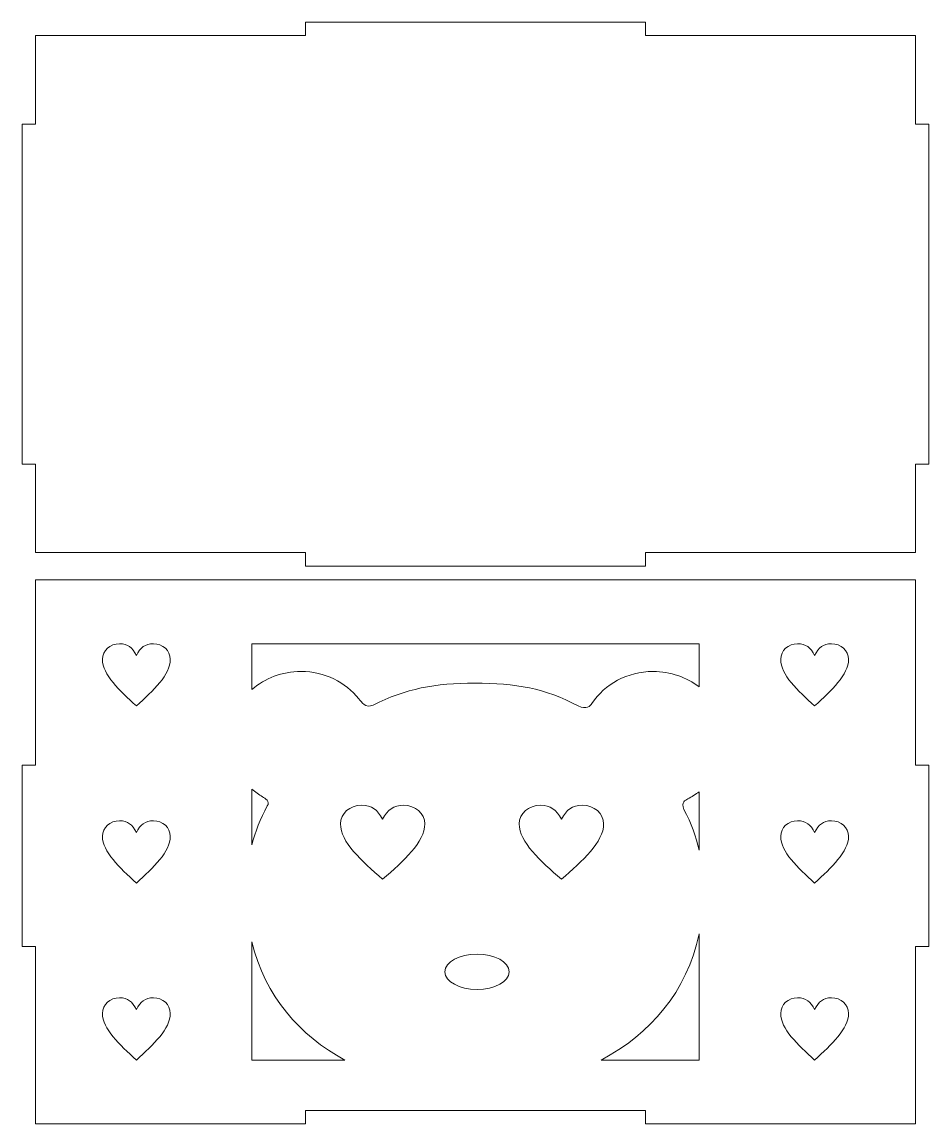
# Model space of a CAD drawing. Header units: millimetres. Extents: x -1476 to 1476, y -775 to 775.
# Drawn here: x -291.7 to -91.7, y -775.1 to -532.1 of the extents above; entities that cross this region are included whole.
import ezdxf

# ---------------------------------------------------------------- set-up
doc = ezdxf.new("R2010")
doc.units = ezdxf.units.MM
doc.header["$MEASUREMENT"] = 0
doc.layers.add('Camada 1', color=7, linetype='Continuous')

msp = doc.modelspace()

# ---------------------------------------------------------------- linework, layer by layer
at = {"layer": 'Camada 1', "color": 250, "lineweight": 20}
for points, knots in [([(-154.2485, -532.1064), (-154.2485, -532.1064), (-229.2485, -532.1064), (-229.2485, -532.1064), (-229.2485, -532.1064), (-229.2485, -532.1064), (-229.2485, -535.1064), (-229.2485, -535.1064), (-229.2485, -535.1064), (-229.2485, -535.1064), (-288.7485, -535.1064), (-288.7485, -535.1064), (-288.7485, -535.1064), (-288.7485, -535.1064), (-288.7485, -554.6064), (-288.7485, -554.6064), (-288.7485, -554.6064), (-288.7485, -554.6064), (-291.7485, -554.6064), (-291.7485, -554.6064), (-291.7485, -554.6064), (-291.7485, -554.6064), (-291.7485, -629.6064), (-291.7485, -629.6064), (-291.7485, -629.6064), (-291.7485, -629.6064), (-288.7485, -629.6064), (-288.7485, -629.6064), (-288.7485, -629.6064), (-288.7485, -629.6064), (-288.7485, -649.1064), (-288.7485, -649.1064), (-288.7485, -649.1064), (-288.7485, -649.1064), (-229.2485, -649.1064), (-229.2485, -649.1064), (-229.2485, -649.1064), (-229.2485, -649.1064), (-229.2485, -652.1064), (-229.2485, -652.1064), (-229.2485, -652.1064), (-229.2485, -652.1064), (-154.2485, -652.1064), (-154.2485, -652.1064), (-154.2485, -652.1064), (-154.2485, -652.1064), (-154.2485, -649.1064), (-154.2485, -649.1064), (-154.2485, -649.1064), (-154.2485, -649.1064), (-94.7485, -649.1064), (-94.7485, -649.1064), (-94.7485, -649.1064), (-94.7485, -649.1064), (-94.7485, -629.6064), (-94.7485, -629.6064), (-94.7485, -629.6064), (-94.7485, -629.6064), (-91.7485, -629.6064), (-91.7485, -629.6064), (-91.7485, -629.6064), (-91.7485, -629.6064), (-91.7485, -554.6064), (-91.7485, -554.6064), (-91.7485, -554.6064), (-91.7485, -554.6064), (-94.7485, -554.6064), (-94.7485, -554.6064), (-94.7485, -554.6064), (-94.7485, -554.6064), (-94.7485, -535.1064), (-94.7485, -535.1064), (-94.7485, -535.1064), (-94.7485, -535.1064), (-154.2485, -535.1064), (-154.2485, -535.1064), (-154.2485, -535.1064), (-154.2485, -535.1064), (-154.2485, -532.1064), (-154.2485, -532.1064)], [0, 0, 0, 0, 0.04761905, 0.04761905, 0.04761905, 0.04761905, 0.0952381, 0.0952381, 0.0952381, 0.0952381, 0.14285714, 0.14285714, 0.14285714, 0.14285714, 0.19047619, 0.19047619, 0.19047619, 0.19047619, 0.23809524, 0.23809524, 0.23809524, 0.23809524, 0.28571429, 0.28571429, 0.28571429, 0.28571429, 0.33333333, 0.33333333, 0.33333333, 0.33333333, 0.38095238, 0.38095238, 0.38095238, 0.38095238, 0.42857143, 0.42857143, 0.42857143, 0.42857143, 0.47619048, 0.47619048, 0.47619048, 0.47619048, 0.52380952, 0.52380952, 0.52380952, 0.52380952, 0.57142857, 0.57142857, 0.57142857, 0.57142857, 0.61904762, 0.61904762, 0.61904762, 0.61904762, 0.66666667, 0.66666667, 0.66666667, 0.66666667, 0.71428571, 0.71428571, 0.71428571, 0.71428571, 0.76190476, 0.76190476, 0.76190476, 0.76190476, 0.80952381, 0.80952381, 0.80952381, 0.80952381, 0.85714286, 0.85714286, 0.85714286, 0.85714286, 0.9047619, 0.9047619, 0.9047619, 0.9047619, 1, 1, 1, 1]), ([(-91.7486, -695.9992), (-91.7486, -695.9992), (-94.7485, -695.9993), (-94.7485, -695.9993), (-94.7485, -695.9993), (-94.7485, -695.9993), (-94.7485, -655.1064), (-94.7485, -655.1064), (-94.7485, -655.1064), (-94.7485, -655.1064), (-288.7486, -655.1064), (-288.7486, -655.1064), (-288.7486, -655.1064), (-288.7486, -655.1064), (-288.7487, -695.9992), (-288.7487, -695.9992), (-288.7487, -695.9992), (-288.7487, -695.9992), (-291.7487, -695.9993), (-291.7487, -695.9993), (-291.7487, -695.9993), (-291.7487, -695.9993), (-291.7486, -735.9993), (-291.7486, -735.9993), (-291.7486, -735.9993), (-291.7486, -735.9993), (-288.7486, -735.9993), (-288.7486, -735.9993), (-288.7486, -735.9993), (-288.7486, -735.9993), (-288.7486, -775.1065), (-288.7486, -775.1065), (-288.7486, -775.1065), (-288.7486, -775.1065), (-229.2486, -775.1065), (-229.2486, -775.1065), (-229.2486, -775.1065), (-229.2486, -775.1065), (-229.2486, -772.1065), (-229.2486, -772.1065), (-229.2486, -772.1065), (-229.2486, -772.1065), (-154.2486, -772.1065), (-154.2486, -772.1065), (-154.2486, -772.1065), (-154.2486, -772.1065), (-154.2486, -775.1065), (-154.2486, -775.1065), (-154.2486, -775.1065), (-154.2486, -775.1065), (-94.7485, -775.1065), (-94.7485, -775.1065), (-94.7485, -775.1065), (-94.7485, -775.1065), (-94.7485, -735.9993), (-94.7485, -735.9993), (-94.7485, -735.9993), (-94.7485, -735.9993), (-91.7485, -735.9993), (-91.7485, -735.9993), (-91.7485, -735.9993), (-91.7485, -735.9993), (-91.7486, -695.9992), (-91.7486, -695.9992)], [0, 0, 0, 0, 0.05882353, 0.05882353, 0.05882353, 0.05882353, 0.11764706, 0.11764706, 0.11764706, 0.11764706, 0.17647059, 0.17647059, 0.17647059, 0.17647059, 0.23529412, 0.23529412, 0.23529412, 0.23529412, 0.29411765, 0.29411765, 0.29411765, 0.29411765, 0.35294118, 0.35294118, 0.35294118, 0.35294118, 0.41176471, 0.41176471, 0.41176471, 0.41176471, 0.47058824, 0.47058824, 0.47058824, 0.47058824, 0.52941176, 0.52941176, 0.52941176, 0.52941176, 0.58823529, 0.58823529, 0.58823529, 0.58823529, 0.64705882, 0.64705882, 0.64705882, 0.64705882, 0.70588235, 0.70588235, 0.70588235, 0.70588235, 0.76470588, 0.76470588, 0.76470588, 0.76470588, 0.82352941, 0.82352941, 0.82352941, 0.82352941, 0.88235294, 0.88235294, 0.88235294, 0.88235294, 1, 1, 1, 1]), ([(-266.5307, -671.7802), (-265.5955, -670.0641), (-264.6602, -669.2064), (-262.7894, -669.2064), (-262.7894, -669.2064), (-260.7244, -669.2064), (-259.0486, -670.744), (-259.0486, -672.6381), (-259.0486, -672.6381), (-259.0486, -676.0701), (-262.7894, -679.502), (-266.5307, -682.9338), (-266.5307, -682.9338), (-270.2716, -679.502), (-274.0126, -676.0701), (-274.0126, -672.6381), (-274.0126, -672.6381), (-274.0126, -670.744), (-272.3367, -669.2064), (-270.2716, -669.2064), (-270.2716, -669.2064), (-268.4011, -669.2064), (-267.4659, -670.0641), (-266.5307, -671.7802)], [0, 0, 0, 0, 0.14285714, 0.14285714, 0.14285714, 0.14285714, 0.28571429, 0.28571429, 0.28571429, 0.28571429, 0.42857143, 0.42857143, 0.42857143, 0.42857143, 0.57142857, 0.57142857, 0.57142857, 0.57142857, 0.71428571, 0.71428571, 0.71428571, 0.71428571, 1, 1, 1, 1]), ([(-142.4486, -678.7426), (-145.2015, -676.6084), (-148.7305, -675.3266), (-152.5777, -675.3266), (-152.5777, -675.3266), (-158.2746, -675.3266), (-163.2693, -678.136), (-166.0852, -682.3625), (-166.0852, -682.3625), (-166.428, -682.8776), (-167.2998, -683.8653), (-169.1194, -682.8947), (-169.1194, -682.8947), (-176.4665, -679.0284), (-182.8577, -677.8885), (-191.9195, -677.8885), (-191.9195, -677.8885), (-200.6513, -677.8883), (-207.1574, -679.1206), (-214.3173, -682.7311), (-214.3173, -682.7311), (-215.9665, -683.5027), (-216.9312, -682.0318), (-217.4841, -681.3404), (-217.4841, -681.3404), (-220.3856, -677.69), (-225.0181, -675.3266), (-230.2427, -675.3266), (-230.2427, -675.3266), (-234.4142, -675.3266), (-238.2097, -676.8343), (-241.0486, -679.3006), (-241.0486, -679.3006), (-241.0486, -679.3006), (-241.0486, -669.2064), (-241.0486, -669.2064), (-241.0486, -669.2064), (-241.0486, -669.2064), (-142.4486, -669.2064), (-142.4486, -669.2064), (-142.4486, -669.2064), (-142.4486, -669.2064), (-142.4486, -678.7426), (-142.4486, -678.7426)], [0, 0, 0, 0, 0.08333333, 0.08333333, 0.08333333, 0.08333333, 0.16666667, 0.16666667, 0.16666667, 0.16666667, 0.25, 0.25, 0.25, 0.25, 0.33333333, 0.33333333, 0.33333333, 0.33333333, 0.41666667, 0.41666667, 0.41666667, 0.41666667, 0.5, 0.5, 0.5, 0.5, 0.58333333, 0.58333333, 0.58333333, 0.58333333, 0.66666667, 0.66666667, 0.66666667, 0.66666667, 0.75, 0.75, 0.75, 0.75, 0.83333333, 0.83333333, 0.83333333, 0.83333333, 1, 1, 1, 1]), ([(-116.9667, -671.7802), (-116.0315, -670.0641), (-115.0962, -669.2064), (-113.2254, -669.2064), (-113.2254, -669.2064), (-111.1604, -669.2064), (-109.4846, -670.744), (-109.4846, -672.6381), (-109.4846, -672.6381), (-109.4846, -676.0701), (-113.2254, -679.502), (-116.9667, -682.9338), (-116.9667, -682.9338), (-120.7076, -679.502), (-124.4486, -676.0701), (-124.4486, -672.6381), (-124.4486, -672.6381), (-124.4486, -670.744), (-122.7727, -669.2064), (-120.7076, -669.2064), (-120.7076, -669.2064), (-118.8371, -669.2064), (-117.9019, -670.0641), (-116.9667, -671.7802)], [0, 0, 0, 0, 0.14285714, 0.14285714, 0.14285714, 0.14285714, 0.28571429, 0.28571429, 0.28571429, 0.28571429, 0.42857143, 0.42857143, 0.42857143, 0.42857143, 0.57142857, 0.57142857, 0.57142857, 0.57142857, 0.71428571, 0.71428571, 0.71428571, 0.71428571, 1, 1, 1, 1]), ([(-241.0486, -701.2784), (-240.326, -701.906), (-239.5411, -702.4718), (-238.7039, -702.9666), (-238.7039, -702.9666), (-238.186, -703.2744), (-236.9566, -704.0433), (-237.6846, -704.9645), (-237.6846, -704.9645), (-239.2192, -707.8321), (-240.3146, -710.6182), (-241.0486, -713.5157), (-241.0486, -713.5157), (-241.0486, -713.5157), (-241.0486, -701.2784), (-241.0486, -701.2784)], [0, 0, 0, 0, 0.2, 0.2, 0.2, 0.2, 0.4, 0.4, 0.4, 0.4, 0.6, 0.6, 0.6, 0.6, 1, 1, 1, 1]), ([(-142.4486, -714.7457), (-143.0972, -711.7142), (-144.1551, -708.8337), (-145.7777, -705.7361), (-145.7777, -705.7361), (-146.5233, -704.1383), (-145.4579, -703.6857), (-144.9288, -703.4124), (-144.9288, -703.4124), (-144.0481, -702.9585), (-143.2183, -702.4282), (-142.4486, -701.8318), (-142.4486, -701.8318), (-142.4486, -701.8318), (-142.4486, -714.7457), (-142.4486, -714.7457)], [0, 0, 0, 0, 0.2, 0.2, 0.2, 0.2, 0.4, 0.4, 0.4, 0.4, 0.6, 0.6, 0.6, 0.6, 1, 1, 1, 1]), ([(-212.2294, -707.8797), (-211.0663, -705.8382), (-209.9028, -704.8176), (-207.5759, -704.8176), (-207.5759, -704.8176), (-205.007, -704.8176), (-202.9223, -706.6466), (-202.9223, -708.9005), (-202.9223, -708.9005), (-202.9223, -712.9835), (-207.5759, -717.0662), (-212.2294, -721.1492), (-212.2294, -721.1492), (-216.8831, -717.0662), (-221.5362, -712.9835), (-221.5362, -708.9005), (-221.5362, -708.9005), (-221.5362, -706.6466), (-219.4517, -704.8176), (-216.8831, -704.8176), (-216.8831, -704.8176), (-214.5561, -704.8176), (-213.3924, -705.8382), (-212.2294, -707.8797)], [0, 0, 0, 0, 0.14285714, 0.14285714, 0.14285714, 0.14285714, 0.28571429, 0.28571429, 0.28571429, 0.28571429, 0.42857143, 0.42857143, 0.42857143, 0.42857143, 0.57142857, 0.57142857, 0.57142857, 0.57142857, 0.71428571, 0.71428571, 0.71428571, 0.71428571, 1, 1, 1, 1]), ([(-172.801, -707.8797), (-171.6377, -705.8382), (-170.4745, -704.8176), (-168.1473, -704.8176), (-168.1473, -704.8176), (-165.5785, -704.8176), (-163.494, -706.6466), (-163.494, -708.9005), (-163.494, -708.9005), (-163.494, -712.9835), (-168.1473, -717.0662), (-172.801, -721.1492), (-172.801, -721.1492), (-177.4545, -717.0662), (-182.1076, -712.9835), (-182.1076, -708.9005), (-182.1076, -708.9005), (-182.1076, -706.6466), (-180.0232, -704.8176), (-177.4545, -704.8176), (-177.4545, -704.8176), (-175.1276, -704.8176), (-173.9641, -705.8382), (-172.801, -707.8797)], [0, 0, 0, 0, 0.14285714, 0.14285714, 0.14285714, 0.14285714, 0.28571429, 0.28571429, 0.28571429, 0.28571429, 0.42857143, 0.42857143, 0.42857143, 0.42857143, 0.57142857, 0.57142857, 0.57142857, 0.57142857, 0.71428571, 0.71428571, 0.71428571, 0.71428571, 1, 1, 1, 1]), ([(-266.5307, -710.8165), (-265.5955, -709.1005), (-264.6602, -708.2427), (-262.7894, -708.2427), (-262.7894, -708.2427), (-260.7244, -708.2427), (-259.0486, -709.7803), (-259.0486, -711.6745), (-259.0486, -711.6745), (-259.0486, -715.1064), (-262.7894, -718.5383), (-266.5307, -721.9701), (-266.5307, -721.9701), (-270.2716, -718.5383), (-274.0126, -715.1064), (-274.0126, -711.6745), (-274.0126, -711.6745), (-274.0126, -709.7803), (-272.3367, -708.2427), (-270.2716, -708.2427), (-270.2716, -708.2427), (-268.4011, -708.2427), (-267.4659, -709.1005), (-266.5307, -710.8165)], [0, 0, 0, 0, 0.14285714, 0.14285714, 0.14285714, 0.14285714, 0.28571429, 0.28571429, 0.28571429, 0.28571429, 0.42857143, 0.42857143, 0.42857143, 0.42857143, 0.57142857, 0.57142857, 0.57142857, 0.57142857, 0.71428571, 0.71428571, 0.71428571, 0.71428571, 1, 1, 1, 1]), ([(-116.9667, -710.8165), (-116.0315, -709.1005), (-115.0962, -708.2427), (-113.2254, -708.2427), (-113.2254, -708.2427), (-111.1604, -708.2427), (-109.4846, -709.7803), (-109.4846, -711.6745), (-109.4846, -711.6745), (-109.4846, -715.1064), (-113.2254, -718.5383), (-116.9667, -721.9701), (-116.9667, -721.9701), (-120.7076, -718.5383), (-124.4486, -715.1064), (-124.4486, -711.6745), (-124.4486, -711.6745), (-124.4486, -709.7803), (-122.7727, -708.2427), (-120.7076, -708.2427), (-120.7076, -708.2427), (-118.8371, -708.2427), (-117.9019, -709.1005), (-116.9667, -710.8165)], [0, 0, 0, 0, 0.14285714, 0.14285714, 0.14285714, 0.14285714, 0.28571429, 0.28571429, 0.28571429, 0.28571429, 0.42857143, 0.42857143, 0.42857143, 0.42857143, 0.57142857, 0.57142857, 0.57142857, 0.57142857, 0.71428571, 0.71428571, 0.71428571, 0.71428571, 1, 1, 1, 1]), ([(-164.0069, -761.0064), (-153.2882, -755.2868), (-145.0433, -745.9749), (-142.4486, -733.1453), (-142.4486, -733.1453), (-142.4486, -733.1453), (-142.4486, -761.0064), (-142.4486, -761.0064), (-142.4486, -761.0064), (-142.4486, -761.0064), (-164.0069, -761.0064), (-164.0069, -761.0064)], [0, 0, 0, 0, 0.25, 0.25, 0.25, 0.25, 0.5, 0.5, 0.5, 0.5, 1, 1, 1, 1]), ([(-241.0486, -734.9782), (-238.1875, -746.9414), (-230.4999, -755.5986), (-220.5841, -761.0064), (-220.5841, -761.0064), (-220.5841, -761.0064), (-241.0486, -761.0064), (-241.0486, -761.0064), (-241.0486, -761.0064), (-241.0486, -761.0064), (-241.0486, -734.9782), (-241.0486, -734.9782)], [0, 0, 0, 0, 0.25, 0.25, 0.25, 0.25, 0.5, 0.5, 0.5, 0.5, 1, 1, 1, 1]), ([(-198.4838, -741.5431), (-198.4838, -739.3806), (-195.317, -737.6304), (-191.4104, -737.6304), (-191.4104, -737.6304), (-187.5035, -737.6304), (-184.3367, -739.3806), (-184.3367, -741.5431), (-184.3367, -741.5431), (-184.3367, -743.7047), (-187.5035, -745.4549), (-191.4104, -745.4549), (-191.4104, -745.4549), (-195.317, -745.4549), (-198.4838, -743.7047), (-198.4838, -741.5431)], [0, 0, 0, 0, 0.2, 0.2, 0.2, 0.2, 0.4, 0.4, 0.4, 0.4, 0.6, 0.6, 0.6, 0.6, 1, 1, 1, 1]), ([(-266.5307, -749.8528), (-265.5955, -748.1368), (-264.6602, -747.279), (-262.7894, -747.279), (-262.7894, -747.279), (-260.7244, -747.279), (-259.0486, -748.8166), (-259.0486, -750.7109), (-259.0486, -750.7109), (-259.0486, -754.1427), (-262.7894, -757.5747), (-266.5307, -761.0064), (-266.5307, -761.0064), (-270.2716, -757.5747), (-274.0126, -754.1427), (-274.0126, -750.7109), (-274.0126, -750.7109), (-274.0126, -748.8166), (-272.3367, -747.279), (-270.2716, -747.279), (-270.2716, -747.279), (-268.4011, -747.279), (-267.4659, -748.1368), (-266.5307, -749.8528)], [0, 0, 0, 0, 0.14285714, 0.14285714, 0.14285714, 0.14285714, 0.28571429, 0.28571429, 0.28571429, 0.28571429, 0.42857143, 0.42857143, 0.42857143, 0.42857143, 0.57142857, 0.57142857, 0.57142857, 0.57142857, 0.71428571, 0.71428571, 0.71428571, 0.71428571, 1, 1, 1, 1]), ([(-116.9667, -749.8528), (-116.0315, -748.1368), (-115.0962, -747.279), (-113.2254, -747.279), (-113.2254, -747.279), (-111.1604, -747.279), (-109.4846, -748.8166), (-109.4846, -750.7109), (-109.4846, -750.7109), (-109.4846, -754.1427), (-113.2254, -757.5747), (-116.9667, -761.0064), (-116.9667, -761.0064), (-120.7076, -757.5747), (-124.4486, -754.1427), (-124.4486, -750.7109), (-124.4486, -750.7109), (-124.4486, -748.8166), (-122.7727, -747.279), (-120.7076, -747.279), (-120.7076, -747.279), (-118.8371, -747.279), (-117.9019, -748.1368), (-116.9667, -749.8528)], [0, 0, 0, 0, 0.14285714, 0.14285714, 0.14285714, 0.14285714, 0.28571429, 0.28571429, 0.28571429, 0.28571429, 0.42857143, 0.42857143, 0.42857143, 0.42857143, 0.57142857, 0.57142857, 0.57142857, 0.57142857, 0.71428571, 0.71428571, 0.71428571, 0.71428571, 1, 1, 1, 1])]:
    msp.add_open_spline(points, degree=3, knots=knots, dxfattribs=at)

doc.saveas('drawing.dxf')
